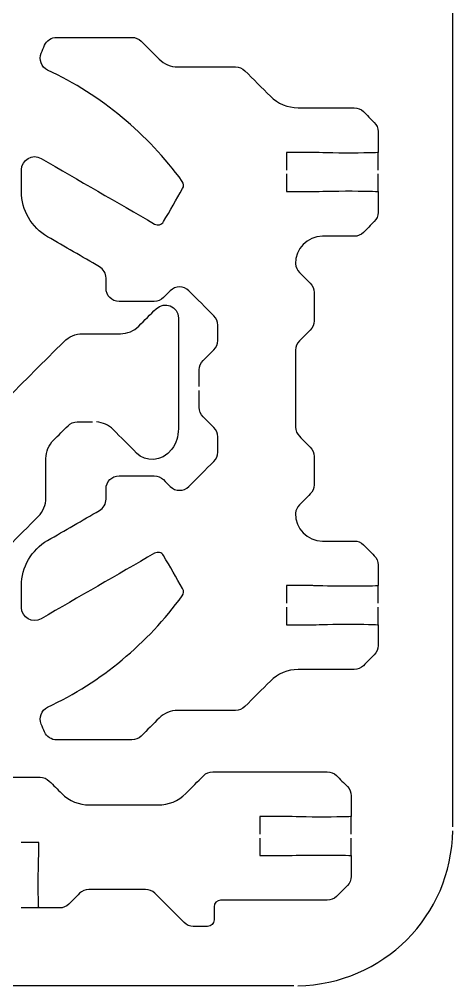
# Model space of a CAD drawing. Extents: x 5 to 405, y 225 to 445.
# Drawn here: x 371.8 to 405, y 225 to 298.9 of the extents above; entities that cross this region are included whole.
import ezdxf

# ---------------------------------------------------------------- set-up
doc = ezdxf.new("R2010")
doc.units = 0
doc.header["$MEASUREMENT"] = 0
doc.layers.add('DEFAULT', color=18, linetype='CONTINUOUS')

msp = doc.modelspace()

# ---------------------------------------------------------------- linework, layer by layer
at = {"layer": 'DEFAULT', "color": 1}
for points in [[(404.999, 237.15), (404.999, 432.85)], [(399.289, 287.378), (399.289, 288.726)], [(399.289, 285.727), (399.289, 287.079)], [(399.289, 254.245), (399.289, 255.593)], [(399.289, 252.594), (399.289, 253.946)], [(397.232, 236.592), (397.232, 237.944)], [(397.232, 234.941), (397.232, 236.293)], [(373.325, 230.945), (371.973, 230.945)], [(392.849, 225.001), (287.15, 225.001)]]:
    msp.add_lwpolyline(points, dxfattribs=at)
for points, knots in [([(385.598, 270.812), (385.598, 271.241), (385.598, 271.67), (385.598, 272.1), (385.598, 272.364), (385.703, 272.618), (385.89, 272.805), (386.167, 273.081), (386.443, 273.358), (386.719, 273.634), (386.906, 273.825), (387.012, 274.079), (387.012, 274.343), (387.012, 274.735), (387.012, 275.126), (387.012, 275.518), (387.012, 275.783), (386.906, 276.037), (386.719, 276.224), (386.079, 276.864), (385.438, 277.505), (384.797, 278.146), (384.405, 278.538), (383.77, 278.534), (383.382, 278.146), (383.208, 277.972), (383.034, 277.798), (382.86, 277.624), (382.673, 277.434), (382.419, 277.328), (382.151, 277.328), (381.254, 277.328), (380.357, 277.328), (379.459, 277.328), (378.909, 277.328), (378.461, 277.776), (378.461, 278.33), (378.461, 278.593), (378.461, 278.856), (378.461, 279.12), (378.461, 279.476), (378.27, 279.808), (377.96, 279.984), (376.637, 280.747), (375.314, 281.511), (373.991, 282.274), (372.753, 282.99), (371.991, 284.309), (371.991, 285.738), (371.991, 286.292), (371.991, 286.846), (371.991, 287.4), (371.991, 288.172), (372.824, 288.652), (373.49, 288.267), (376.388, 286.594), (379.285, 284.921), (382.183, 283.247), (382.423, 283.11), (382.73, 283.191), (382.867, 283.431), (383.354, 284.274), (383.841, 285.117), (384.328, 285.96), (384.426, 286.133), (384.416, 286.348), (384.299, 286.507), (381.647, 290.144), (378.105, 293.093), (373.991, 295.027), (373.508, 295.252), (373.296, 295.827), (373.504, 296.318), (373.59, 296.518), (373.676, 296.718), (373.762, 296.917), (373.921, 297.288), (374.281, 297.524), (374.683, 297.524), (376.603, 297.524), (378.523, 297.524), (380.444, 297.524), (380.712, 297.524), (380.966, 297.422), (381.153, 297.231), (381.612, 296.772), (382.072, 296.312), (382.532, 295.852), (382.906, 295.478), (383.414, 295.266), (383.947, 295.266), (385.425, 295.266), (386.903, 295.266), (388.381, 295.266), (388.649, 295.266), (388.903, 295.164), (389.09, 294.974), (389.742, 294.322), (390.393, 293.671), (391.045, 293.019), (391.605, 292.458), (392.371, 292.141), (393.165, 292.141), (394.597, 292.141), (396.029, 292.141), (397.462, 292.141), (397.726, 292.141), (397.98, 292.039), (398.167, 291.848), (398.443, 291.572), (398.72, 291.295), (398.996, 291.019), (399.183, 290.832), (399.289, 290.578), (399.289, 290.313), (399.289, 289.784), (399.289, 289.255), (399.289, 288.726), (399.289, 288.698), (398.171, 288.677), (396.788, 288.677), (395.405, 288.677), (394.414, 288.726), (394.287, 288.726), (393.62, 288.726), (392.953, 288.726), (392.286, 288.726), (392.286, 288.277), (392.286, 287.828), (392.286, 287.378)], [0, 0, 0, 0, 3.65, 3.65, 3.65, 4.65, 4.65, 4.65, 7.973402, 7.973402, 7.973402, 8.973402, 8.973402, 8.973402, 12.303402, 12.303402, 12.303402, 13.303402, 13.303402, 13.303402, 21.010866, 21.010866, 21.010866, 22.010866, 22.010866, 22.010866, 24.103902, 24.103902, 24.103902, 25.103902, 25.103902, 25.103902, 32.733902, 32.733902, 32.733902, 33.733902, 33.733902, 33.733902, 35.973902, 35.973902, 35.973902, 36.973902, 36.973902, 36.973902, 49.961688, 49.961688, 49.961688, 50.961688, 50.961688, 50.961688, 55.671688, 55.671688, 55.671688, 56.671688, 56.671688, 56.671688, 85.125555, 85.125555, 85.125555, 86.125555, 86.125555, 86.125555, 94.404957, 94.404957, 94.404957, 95.404957, 95.404957, 95.404957, 96.404957, 96.404957, 96.404957, 97.404957, 97.404957, 97.404957, 99.255065, 99.255065, 99.255065, 100.255065, 100.255065, 100.255065, 116.585065, 116.585065, 116.585065, 117.585065, 117.585065, 117.585065, 123.11464, 123.11464, 123.11464, 124.11464, 124.11464, 124.11464, 136.68464, 136.68464, 136.68464, 137.68464, 137.68464, 137.68464, 145.519383, 145.519383, 145.519383, 146.519383, 146.519383, 146.519383, 158.699383, 158.699383, 158.699383, 159.699383, 159.699383, 159.699383, 163.022785, 163.022785, 163.022785, 164.022785, 164.022785, 164.022785, 168.522785, 168.522785, 168.522785, 169.522785, 169.522785, 169.522785, 170.522785, 170.522785, 170.522785, 176.192785, 176.192785, 176.192785, 180.012785, 180.012785, 180.012785, 180.012785]), ([(392.286, 287.079), (392.286, 286.628), (392.286, 286.178), (392.286, 285.727), (392.953, 285.727), (393.62, 285.727), (394.287, 285.727), (394.414, 285.727), (395.405, 285.777), (396.788, 285.777), (398.171, 285.777), (399.289, 285.752), (399.289, 285.727), (399.289, 285.198), (399.289, 284.669), (399.289, 284.14), (399.289, 283.875), (399.183, 283.625), (398.996, 283.438), (398.72, 283.16), (398.443, 282.883), (398.167, 282.605), (397.98, 282.418), (397.726, 282.312), (397.462, 282.312), (396.65, 282.312), (395.839, 282.312), (395.027, 282.312), (393.87, 282.312), (392.935, 281.36), (392.971, 280.196), (392.978, 279.952), (393.091, 279.723), (393.264, 279.55), (393.54, 279.274), (393.816, 278.998), (394.093, 278.721), (394.28, 278.534), (394.385, 278.28), (394.385, 278.016), (394.385, 277.291), (394.385, 276.567), (394.385, 275.843), (394.385, 275.578), (394.28, 275.327), (394.093, 275.141), (393.816, 274.863), (393.54, 274.585), (393.264, 274.308), (393.077, 274.121), (392.971, 273.867), (392.971, 273.602), (392.971, 271.642), (392.971, 269.682), (392.971, 267.722), (392.971, 267.457), (393.077, 267.203), (393.264, 267.013), (393.54, 266.736), (393.816, 266.46), (394.093, 266.183), (394.28, 265.997), (394.385, 265.743), (394.385, 265.478), (394.385, 264.754), (394.385, 264.029), (394.385, 263.305), (394.385, 263.04), (394.28, 262.79), (394.093, 262.603), (393.816, 262.325), (393.54, 262.048), (393.264, 261.77), (393.091, 261.601), (392.978, 261.372), (392.971, 261.128), (392.935, 259.964), (393.87, 259.008), (395.027, 259.008), (395.838, 259.008), (396.648, 259.008), (397.458, 259.008), (397.726, 259.008), (397.98, 258.906), (398.167, 258.715), (398.443, 258.439), (398.72, 258.163), (398.996, 257.886), (399.183, 257.699), (399.289, 257.445), (399.289, 257.181), (399.289, 256.651), (399.289, 256.122), (399.289, 255.593), (399.289, 255.568), (398.171, 255.544), (396.788, 255.544), (395.405, 255.544), (394.414, 255.593), (394.287, 255.593), (393.62, 255.593), (392.953, 255.593), (392.286, 255.593), (392.286, 255.144), (392.286, 254.695), (392.286, 254.245)], [0, 0, 0, 0, 3.83, 3.83, 3.83, 9.5, 9.5, 9.5, 10.5, 10.5, 10.5, 11.5, 11.5, 11.5, 16, 16, 16, 17, 17, 17, 20.33048, 20.33048, 20.33048, 21.33048, 21.33048, 21.33048, 28.23048, 28.23048, 28.23048, 29.23048, 29.23048, 29.23048, 30.23048, 30.23048, 30.23048, 33.553882, 33.553882, 33.553882, 34.553882, 34.553882, 34.553882, 40.713882, 40.713882, 40.713882, 41.713882, 41.713882, 41.713882, 45.044363, 45.044363, 45.044363, 46.044363, 46.044363, 46.044363, 62.714363, 62.714363, 62.714363, 63.714363, 63.714363, 63.714363, 67.037765, 67.037765, 67.037765, 68.037765, 68.037765, 68.037765, 74.197765, 74.197765, 74.197765, 75.197765, 75.197765, 75.197765, 78.528245, 78.528245, 78.528245, 79.528245, 79.528245, 79.528245, 80.528245, 80.528245, 80.528245, 87.418245, 87.418245, 87.418245, 88.418245, 88.418245, 88.418245, 91.741647, 91.741647, 91.741647, 92.741647, 92.741647, 92.741647, 97.241647, 97.241647, 97.241647, 98.241647, 98.241647, 98.241647, 99.241647, 99.241647, 99.241647, 104.911647, 104.911647, 104.911647, 108.731647, 108.731647, 108.731647, 108.731647]), ([(362.741, 252.916), (362.292, 252.916), (361.843, 252.916), (361.394, 252.916), (361.394, 252.249), (361.394, 251.582), (361.394, 250.915), (361.394, 250.788), (361.443, 249.797), (361.443, 248.414), (361.443, 247.031), (361.422, 245.913), (361.394, 245.913), (360.866, 245.913), (360.338, 245.913), (359.81, 245.913), (359.541, 245.913), (359.287, 246.019), (359.097, 246.209), (358.823, 246.484), (358.549, 246.76), (358.275, 247.035), (358.088, 247.222), (357.982, 247.476), (357.982, 247.74), (357.981, 249.999), (357.98, 252.258), (357.979, 254.517), (357.979, 256.108), (358.61, 257.632), (359.736, 258.758), (361.598, 260.62), (363.461, 262.483), (365.324, 264.346), (365.712, 264.734), (365.712, 265.369), (365.324, 265.757), (365.254, 265.826), (365.185, 265.895), (365.115, 265.965), (364.724, 266.356), (364.724, 266.988), (365.115, 267.379), (365.957, 268.22), (366.799, 269.061), (367.641, 269.902), (368.029, 270.293), (368.664, 270.293), (369.052, 269.902), (369.122, 269.834), (369.191, 269.765), (369.261, 269.697), (369.649, 269.306), (370.284, 269.306), (370.675, 269.697), (372.2, 271.222), (373.725, 272.748), (375.251, 274.273), (375.625, 274.647), (376.133, 274.858), (376.665, 274.858), (377.63, 274.858), (378.594, 274.858), (379.558, 274.858), (380.091, 274.858), (380.599, 275.07), (380.973, 275.444), (381.413, 275.884), (381.852, 276.324), (382.292, 276.763), (382.924, 277.395), (384, 276.947), (384, 276.058), (384, 273.232), (384, 270.406), (384, 267.58), (384, 267.023), (383.837, 266.469), (383.499, 266.028), (382.708, 265.012), (381.491, 265.048), (380.803, 265.735), (380.202, 266.335), (379.602, 266.935), (379.001, 267.535), (378.662, 267.873), (378.214, 268.078), (377.734, 268.113)], [0, 0, 0, 0, 3.82, 3.82, 3.82, 9.49, 9.49, 9.49, 10.49, 10.49, 10.49, 11.49, 11.49, 11.49, 15.98, 15.98, 15.98, 16.98, 16.98, 16.98, 20.282196, 20.282196, 20.282196, 21.282196, 21.282196, 21.282196, 40.492199, 40.492199, 40.492199, 41.492199, 41.492199, 41.492199, 63.893342, 63.893342, 63.893342, 64.893342, 64.893342, 64.893342, 65.727728, 65.727728, 65.727728, 66.727728, 66.727728, 66.727728, 76.846428, 76.846428, 76.846428, 77.846428, 77.846428, 77.846428, 78.673773, 78.673773, 78.673773, 79.673773, 79.673773, 79.673773, 98.016123, 98.016123, 98.016123, 99.016123, 99.016123, 99.016123, 107.216123, 107.216123, 107.216123, 108.216123, 108.216123, 108.216123, 113.505282, 113.505282, 113.505282, 114.505282, 114.505282, 114.505282, 138.535282, 138.535282, 138.535282, 139.535282, 139.535282, 139.535282, 140.535282, 140.535282, 140.535282, 147.754846, 147.754846, 147.754846, 148.754846, 148.754846, 148.754846, 148.754846]), ([(392.286, 253.946), (392.286, 253.495), (392.286, 253.045), (392.286, 252.594), (392.953, 252.594), (393.62, 252.594), (394.287, 252.594), (394.414, 252.594), (395.405, 252.644), (396.788, 252.644), (398.171, 252.644), (399.289, 252.623), (399.289, 252.594), (399.289, 252.065), (399.289, 251.536), (399.289, 251.007), (399.289, 250.742), (399.183, 250.492), (398.996, 250.305), (398.72, 250.027), (398.443, 249.75), (398.167, 249.472), (397.98, 249.285), (397.726, 249.18), (397.458, 249.18), (396.027, 249.18), (394.596, 249.18), (393.165, 249.18), (392.371, 249.18), (391.605, 248.866), (391.045, 248.301), (390.393, 247.65), (389.742, 246.998), (389.09, 246.347), (388.903, 246.156), (388.649, 246.05), (388.381, 246.05), (386.902, 246.05), (385.422, 246.05), (383.943, 246.05), (383.414, 246.05), (382.906, 245.842), (382.532, 245.468), (382.072, 245.009), (381.612, 244.549), (381.153, 244.089), (380.966, 243.902), (380.712, 243.796), (380.447, 243.796), (378.526, 243.796), (376.604, 243.796), (374.683, 243.796), (374.281, 243.796), (373.921, 244.036), (373.762, 244.403), (373.676, 244.604), (373.59, 244.805), (373.504, 245.006), (373.296, 245.497), (373.508, 246.072), (373.991, 246.297), (378.105, 248.231), (381.647, 251.18), (384.299, 254.813), (384.416, 254.976), (384.426, 255.191), (384.328, 255.364), (383.841, 256.207), (383.354, 257.05), (382.867, 257.893), (382.73, 258.13), (382.423, 258.214), (382.183, 258.073), (379.285, 256.401), (376.388, 254.729), (373.49, 253.057), (372.824, 252.672), (371.991, 253.152), (371.991, 253.921), (371.991, 254.475), (371.991, 255.029), (371.991, 255.583), (371.991, 257.015), (372.753, 258.334), (373.991, 259.05), (375.314, 259.814), (376.637, 260.577), (377.96, 261.34), (378.27, 261.516), (378.461, 261.848), (378.461, 262.204), (378.461, 262.468), (378.461, 262.731), (378.461, 262.994), (378.461, 263.545), (378.909, 263.993), (379.459, 263.993), (380.357, 263.993), (381.254, 263.993), (382.151, 263.993), (382.419, 263.993), (382.673, 263.887), (382.86, 263.7), (383.034, 263.526), (383.208, 263.352), (383.382, 263.178), (383.77, 262.786), (384.405, 262.786), (384.797, 263.178), (385.438, 263.818), (386.079, 264.457), (386.719, 265.097), (386.906, 265.287), (387.012, 265.541), (387.012, 265.806), (387.012, 266.198), (387.012, 266.589), (387.012, 266.981), (387.012, 267.245), (386.906, 267.499), (386.719, 267.686), (386.443, 267.963), (386.167, 268.239), (385.89, 268.515), (385.703, 268.706), (385.598, 268.96), (385.598, 269.224), (385.598, 269.654), (385.598, 270.083), (385.598, 270.512)], [0, 0, 0, 0, 3.83, 3.83, 3.83, 9.5, 9.5, 9.5, 10.5, 10.5, 10.5, 11.5, 11.5, 11.5, 16, 16, 16, 17, 17, 17, 20.33048, 20.33048, 20.33048, 21.33048, 21.33048, 21.33048, 33.50048, 33.50048, 33.50048, 34.50048, 34.50048, 34.50048, 42.335224, 42.335224, 42.335224, 43.335224, 43.335224, 43.335224, 55.915224, 55.915224, 55.915224, 56.915224, 56.915224, 56.915224, 62.444799, 62.444799, 62.444799, 63.444799, 63.444799, 63.444799, 79.784799, 79.784799, 79.784799, 80.784799, 80.784799, 80.784799, 82.6441, 82.6441, 82.6441, 83.6441, 83.6441, 83.6441, 84.6441, 84.6441, 84.6441, 85.6441, 85.6441, 85.6441, 93.923502, 93.923502, 93.923502, 94.923502, 94.923502, 94.923502, 123.372368, 123.372368, 123.372368, 124.372368, 124.372368, 124.372368, 129.082368, 129.082368, 129.082368, 130.082368, 130.082368, 130.082368, 143.070155, 143.070155, 143.070155, 144.070155, 144.070155, 144.070155, 146.310155, 146.310155, 146.310155, 147.310155, 147.310155, 147.310155, 154.940155, 154.940155, 154.940155, 155.940155, 155.940155, 155.940155, 158.033191, 158.033191, 158.033191, 159.033191, 159.033191, 159.033191, 166.733587, 166.733587, 166.733587, 167.733587, 167.733587, 167.733587, 171.063587, 171.063587, 171.063587, 172.063587, 172.063587, 172.063587, 175.386989, 175.386989, 175.386989, 176.386989, 176.386989, 176.386989, 180.036989, 180.036989, 180.036989, 180.036989]), ([(363.041, 252.916), (363.491, 252.916), (363.942, 252.916), (364.392, 252.916), (364.392, 252.249), (364.392, 251.582), (364.392, 250.915), (364.392, 250.788), (364.343, 249.797), (364.343, 248.414), (364.343, 247.031), (364.367, 245.913), (364.392, 245.913), (364.921, 245.913), (365.451, 245.913), (365.98, 245.913), (366.244, 245.913), (366.498, 246.015), (366.685, 246.202), (366.962, 246.48), (367.238, 246.757), (367.514, 247.035), (367.701, 247.222), (367.807, 247.476), (367.807, 247.74), (367.807, 249.885), (367.807, 252.03), (367.807, 254.175), (367.807, 254.969), (368.125, 255.731), (368.685, 256.292), (370.215, 257.823), (371.745, 259.354), (373.275, 260.885), (373.653, 261.259), (373.861, 261.77), (373.861, 262.299), (373.862, 263.305), (373.863, 264.31), (373.864, 265.316), (373.864, 265.845), (374.076, 266.353), (374.45, 266.727), (374.817, 267.094), (375.184, 267.461), (375.551, 267.827), (375.738, 268.014), (375.992, 268.12), (376.26, 268.12), (376.651, 268.12), (377.043, 268.12), (377.434, 268.12)], [0, 0, 0, 0, 3.83, 3.83, 3.83, 9.5, 9.5, 9.5, 10.5, 10.5, 10.5, 11.5, 11.5, 11.5, 16, 16, 16, 17, 17, 17, 20.33048, 20.33048, 20.33048, 21.33048, 21.33048, 21.33048, 39.57048, 39.57048, 39.57048, 40.57048, 40.57048, 40.57048, 58.976471, 58.976471, 58.976471, 59.976471, 59.976471, 59.976471, 68.526477, 68.526477, 68.526477, 69.526477, 69.526477, 69.526477, 73.938823, 73.938823, 73.938823, 74.938823, 74.938823, 74.938823, 78.268823, 78.268823, 78.268823, 78.268823]), ([(342.061, 236.592), (342.061, 237.043), (342.061, 237.493), (342.061, 237.944), (341.395, 237.944), (340.728, 237.944), (340.061, 237.944), (339.934, 237.944), (338.943, 237.894), (337.56, 237.894), (336.177, 237.894), (335.059, 237.919), (335.059, 237.944), (335.059, 238.472), (335.059, 239), (335.059, 239.528), (335.059, 239.792), (335.165, 240.05), (335.352, 240.237), (335.628, 240.513), (335.904, 240.789), (336.181, 241.066), (336.368, 241.253), (336.622, 241.359), (336.886, 241.359), (339.806, 241.359), (342.726, 241.359), (345.646, 241.359), (345.91, 241.359), (346.168, 241.253), (346.355, 241.066), (346.811, 240.609), (347.267, 240.153), (347.723, 239.697), (348.284, 239.132), (349.046, 238.819), (349.844, 238.819), (351.593, 238.819), (353.343, 238.819), (355.093, 238.819), (355.89, 238.819), (356.652, 239.132), (357.217, 239.697), (357.535, 240.016), (357.854, 240.334), (358.173, 240.653), (358.36, 240.84), (358.614, 240.946), (358.878, 240.946), (359.935, 240.946), (360.993, 240.946), (362.05, 240.946), (362.314, 240.946), (362.572, 240.84), (362.759, 240.653), (363.035, 240.377), (363.311, 240.1), (363.588, 239.824), (363.775, 239.637), (364.029, 239.531), (364.293, 239.531), (365.527, 239.531), (366.76, 239.531), (367.994, 239.531), (368.259, 239.531), (368.516, 239.637), (368.703, 239.824), (368.979, 240.1), (369.256, 240.377), (369.532, 240.653), (369.719, 240.84), (369.973, 240.946), (370.238, 240.946), (371.295, 240.946), (372.352, 240.946), (373.409, 240.946), (373.674, 240.946), (373.931, 240.84), (374.118, 240.653), (374.437, 240.334), (374.756, 240.016), (375.074, 239.697), (375.635, 239.132), (376.397, 238.819), (377.194, 238.819), (378.944, 238.819), (380.694, 238.819), (382.444, 238.819), (383.241, 238.819), (384.003, 239.132), (384.568, 239.697), (385.024, 240.153), (385.48, 240.609), (385.936, 241.066), (386.123, 241.253), (386.377, 241.359), (386.642, 241.359), (389.562, 241.359), (392.482, 241.359), (395.401, 241.359), (395.666, 241.359), (395.923, 241.253), (396.11, 241.066), (396.387, 240.789), (396.663, 240.513), (396.939, 240.237), (397.126, 240.05), (397.232, 239.792), (397.232, 239.528), (397.232, 239), (397.232, 238.472), (397.232, 237.944), (397.232, 237.919), (396.114, 237.894), (394.731, 237.894), (393.348, 237.894), (392.357, 237.944), (392.23, 237.944), (391.563, 237.944), (390.896, 237.944), (390.23, 237.944), (390.23, 237.493), (390.23, 237.043), (390.23, 236.592)], [0, 0, 0, 0, 3.83, 3.83, 3.83, 9.5, 9.5, 9.5, 10.5, 10.5, 10.5, 11.5, 11.5, 11.5, 15.99, 15.99, 15.99, 16.99, 16.99, 16.99, 20.313402, 20.313402, 20.313402, 21.313402, 21.313402, 21.313402, 46.143402, 46.143402, 46.143402, 47.143402, 47.143402, 47.143402, 52.63055, 52.63055, 52.63055, 53.63055, 53.63055, 53.63055, 68.51055, 68.51055, 68.51055, 69.51055, 69.51055, 69.51055, 73.343069, 73.343069, 73.343069, 74.343069, 74.343069, 74.343069, 83.333069, 83.333069, 83.333069, 84.333069, 84.333069, 84.333069, 87.656471, 87.656471, 87.656471, 88.656471, 88.656471, 88.656471, 99.146471, 99.146471, 99.146471, 100.146471, 100.146471, 100.146471, 103.469873, 103.469873, 103.469873, 104.469873, 104.469873, 104.469873, 113.459873, 113.459873, 113.459873, 114.459873, 114.459873, 114.459873, 118.292392, 118.292392, 118.292392, 119.292392, 119.292392, 119.292392, 134.172392, 134.172392, 134.172392, 135.172392, 135.172392, 135.172392, 140.65954, 140.65954, 140.65954, 141.65954, 141.65954, 141.65954, 166.48954, 166.48954, 166.48954, 167.48954, 167.48954, 167.48954, 170.812942, 170.812942, 170.812942, 171.812942, 171.812942, 171.812942, 176.302942, 176.302942, 176.302942, 177.302942, 177.302942, 177.302942, 178.302942, 178.302942, 178.302942, 183.972942, 183.972942, 183.972942, 187.802942, 187.802942, 187.802942, 187.802942]), ([(390.23, 236.293), (390.23, 235.843), (390.23, 235.394), (390.23, 234.945), (390.896, 234.945), (391.563, 234.945), (392.23, 234.945), (392.357, 234.945), (393.348, 234.994), (394.731, 234.994), (396.114, 234.994), (397.232, 234.973), (397.232, 234.945), (397.232, 234.417), (397.232, 233.889), (397.232, 233.361), (397.232, 233.096), (397.126, 232.842), (396.939, 232.655), (396.663, 232.379), (396.387, 232.103), (396.11, 231.826), (395.923, 231.639), (395.666, 231.534), (395.401, 231.534), (392.677, 231.532), (389.952, 231.531), (387.227, 231.53), (386.952, 231.53), (386.73, 231.304), (386.73, 231.029), (386.73, 230.696), (386.73, 230.364), (386.73, 230.031), (386.73, 229.756), (386.504, 229.533), (386.229, 229.533), (385.867, 229.533), (385.505, 229.533), (385.143, 229.533), (384.878, 229.533), (384.624, 229.639), (384.437, 229.826), (383.689, 230.573), (382.941, 231.32), (382.193, 232.066), (382.006, 232.253), (381.749, 232.359), (381.484, 232.359), (380.039, 232.359), (378.594, 232.359), (377.149, 232.359), (376.884, 232.359), (376.63, 232.253), (376.443, 232.063), (376.168, 231.788), (375.893, 231.512), (375.618, 231.237), (375.431, 231.05), (375.173, 230.945), (374.908, 230.945), (374.38, 230.945), (373.852, 230.945), (373.325, 230.945), (373.296, 230.945), (373.275, 231.562), (373.275, 232.945), (373.275, 234.328), (373.325, 235.319), (373.325, 235.446), (373.325, 235.612), (373.325, 235.778), (373.325, 235.943), (372.874, 235.943), (372.424, 235.943), (371.973, 235.943)], [0, 0, 0, 0, 3.82, 3.82, 3.82, 9.49, 9.49, 9.49, 10.49, 10.49, 10.49, 11.49, 11.49, 11.49, 15.98, 15.98, 15.98, 16.98, 16.98, 16.98, 20.303402, 20.303402, 20.303402, 21.303402, 21.303402, 21.303402, 44.473404, 44.473404, 44.473404, 45.473404, 45.473404, 45.473404, 48.303404, 48.303404, 48.303404, 49.303404, 49.303404, 49.303404, 52.383404, 52.383404, 52.383404, 53.383404, 53.383404, 53.383404, 62.370734, 62.370734, 62.370734, 63.370734, 63.370734, 63.370734, 75.660734, 75.660734, 75.660734, 76.660734, 76.660734, 76.660734, 79.969994, 79.969994, 79.969994, 80.969994, 80.969994, 80.969994, 85.459994, 85.459994, 85.459994, 86.459994, 86.459994, 86.459994, 87.459994, 87.459994, 87.459994, 88.869994, 88.869994, 88.869994, 92.699994, 92.699994, 92.699994, 92.699994])]:
    msp.add_open_spline(points, degree=3, knots=knots, dxfattribs=at)
msp.add_open_spline([(393.149, 225.001), (399.658, 225.082), (404.917, 230.342), (404.999, 236.851)], degree=3, dxfattribs=at)

doc.saveas('drawing.dxf')
